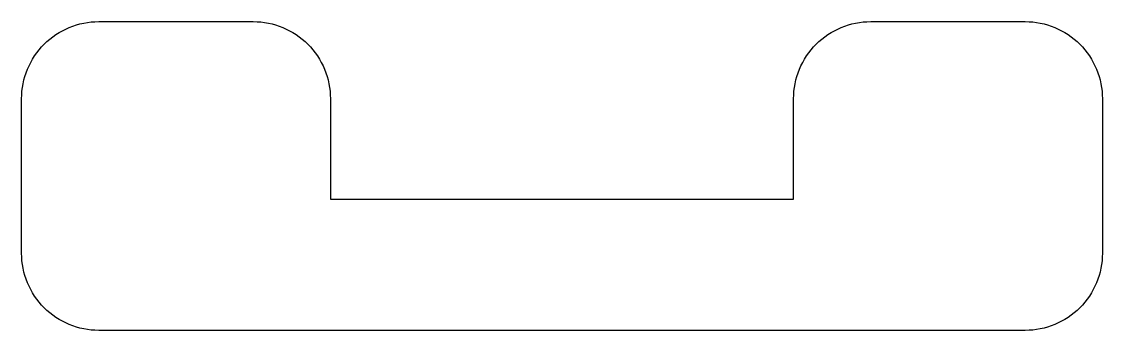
# Model space of a CAD drawing. Header units: millimetres. Extents: x -35 to 35, y 48.5 to 68.5.
import ezdxf

# ---------------------------------------------------------------- set-up
doc = ezdxf.new("R2010")
doc.units = ezdxf.units.MM
doc.layers.get('0').update_dxf_attribs({"linetype": 'CONTINUOUS'})

msp = doc.modelspace()

# ---------------------------------------------------------------- linework, layer by layer
msp.add_lwpolyline([(35, 53.5, -0.414214), (30, 48.5), (-30, 48.5, -0.414214), (-35, 53.5), (-35, 63.5, -0.414214), (-30, 68.5), (-20, 68.5, -0.414214), (-15, 63.5), (-15, 57), (15, 57), (15, 63.5, -0.414214), (20, 68.5), (30, 68.5, -0.414214), (35, 63.5)], format="xyb", close=True)

doc.saveas('drawing.dxf')
